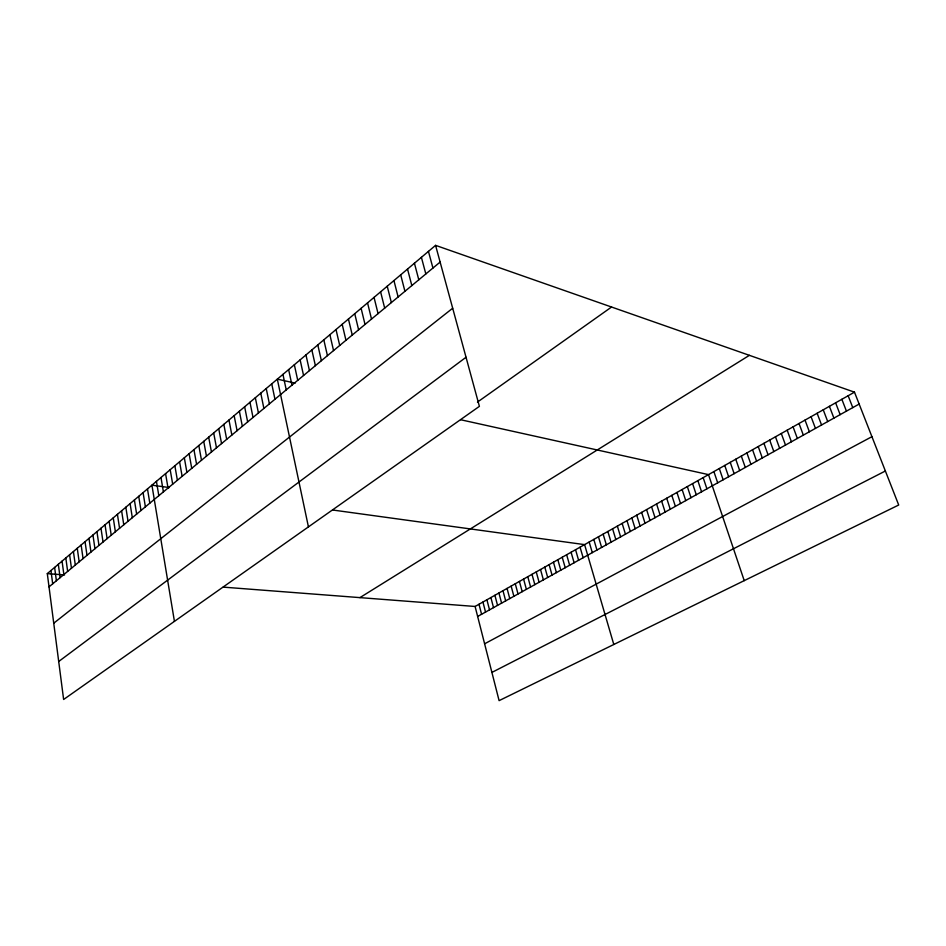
<?xml version="1.0" encoding="UTF-8"?>
<svg xmlns="http://www.w3.org/2000/svg" width="946" height="946" viewBox="0 0 946 946"><rect width="100%" height="100%" fill="white"/><g stroke="black" fill="none" stroke-linecap="round" stroke-linejoin="round"><path stroke-width="1.42" d="M435.574 245.357L479.397 406.354L63.63 699.484L47.3 573.619L435.574 245.357L854.486 392.164L898.7 505.01L499.098 700.643L475.093 606.469L223.197 587.123M49.015 586.875L440.127 262.077M53.733 623.225L452.685 308.23M58.699 661.502L466.035 357.257M477.446 402.109L611.554 307.024M359.929 597.624L749.398 355.329M475.093 606.469L854.486 392.164M477.635 616.473L859.145 404.06M484.6 643.8L871.928 436.685M491.896 672.417L885.373 471.002M47.3 573.619L64.541 574.943M169.31 487.557L151.916 485.168L174.431 621.368M332.614 510L584.593 544.624L613.8 644.486M295.176 383.095L277.32 379.145L308.431 526.898M460.655 419.74L708.507 474.62L744.23 580.643M848.148 395.735L852.772 407.62M841.857 399.295L846.445 411.143M835.614 402.819L840.154 414.644M829.406 406.331L833.911 418.12M823.245 409.807L827.715 421.573M817.131 413.26L821.554 424.99M811.053 416.689L815.452 428.396M805.022 420.095L809.374 431.778M799.027 423.489L803.343 435.136M793.079 426.847L797.36 438.471M787.178 430.182L791.412 441.782M781.301 433.505L785.511 445.069M775.472 436.792L779.646 448.333M769.689 440.067L773.828 451.573M763.942 443.307L768.046 454.79M758.231 446.536L762.299 457.994M752.555 449.74L756.587 461.163M746.914 452.921L750.923 464.32M741.321 456.09L745.294 467.454M735.763 459.224L739.701 470.576M730.241 462.346L734.143 473.662M724.754 465.444L728.621 476.737M719.303 468.53L723.146 479.788M713.887 471.581L717.695 482.827M703.162 477.635L706.91 488.834M697.852 480.639L701.565 491.802M692.578 483.619L696.268 494.758M687.34 486.587L690.994 497.691M682.125 489.52L685.755 500.611M676.958 492.44L680.552 503.509M671.814 495.349L675.385 506.382M666.705 498.235L670.241 509.244M661.632 501.108L665.144 512.082M656.583 503.946L660.072 514.908M651.569 506.784L655.034 517.71M646.591 509.598L650.02 520.501M641.648 512.389L645.042 523.268M636.729 515.168L640.099 526.023M631.833 517.935L635.192 528.767M626.985 520.678L630.308 531.475M622.149 523.398L625.448 534.183M617.36 526.106L620.623 536.867M612.594 528.802L615.834 539.539M607.852 531.486L611.069 542.188M603.146 534.135L606.339 544.825M598.463 536.784L601.632 547.438M593.804 539.409L596.95 550.052M589.181 542.023L592.302 552.641M580.064 547.178L583.138 557.738M575.558 549.721L578.609 560.257M571.088 552.251L574.116 562.764M566.642 554.758L569.646 565.247M562.231 557.253L565.211 567.718M557.833 559.736L560.789 570.178M553.469 562.208L556.402 572.626M549.118 564.656L552.038 575.05M544.801 567.092L547.699 577.474M540.521 569.516L543.382 579.874M536.252 571.928L539.102 582.263M532.007 574.328L534.833 584.64M527.785 576.705L530.6 586.993M523.599 579.07L526.378 589.346M519.425 581.435L522.192 591.676M428.443 251.376L432.937 268.049M515.274 583.777L518.03 593.993M511.159 586.106L513.879 596.299M421.396 257.336L425.83 273.95M507.056 588.412L509.764 598.593M502.988 590.718L505.672 600.876M414.431 263.225L418.794 279.791M498.932 593.012L501.593 603.134M494.9 595.282L497.549 605.393M407.525 269.066L411.829 285.574M490.891 597.553L493.516 607.639M486.906 599.799L489.52 609.863M400.69 274.837L404.935 291.297M482.945 602.034L485.535 612.086M479.007 604.258L481.573 614.285M393.926 280.56L398.112 296.961M387.233 286.224L391.36 302.578M380.599 291.829L384.679 308.124M374.037 297.375L378.069 313.623M367.545 302.862L371.518 319.062M361.112 308.301L365.026 324.443M354.738 313.682L358.605 329.776M348.435 319.015L352.255 335.061M342.192 324.301L345.952 340.288M336.007 329.527L339.72 345.467M329.882 334.707L333.548 350.588M323.816 339.827L327.434 355.661M317.809 344.912L321.38 360.698M311.861 349.937L315.385 365.676M305.972 354.927L309.437 370.607M300.13 359.858L303.56 375.491M294.348 364.742L297.73 380.327M288.625 369.59L291.959 385.128M282.949 374.391L286.236 389.882M271.75 383.851L274.955 399.247M266.228 388.522L269.397 403.859M260.765 393.146L263.887 408.435M255.337 397.722L258.424 412.976M249.969 402.263L253.02 417.47M244.647 406.768L247.651 421.916M239.373 411.226L242.342 426.327M234.147 415.649L237.079 430.702M228.967 420.024L231.853 435.042M223.824 424.364L226.685 439.334M218.739 428.668L221.553 443.591M213.69 432.937L216.48 447.813M208.688 437.17L211.443 451.987M203.733 441.356L206.453 456.138M198.814 445.519L201.498 460.253M193.942 449.634L196.591 464.32M189.117 453.713L191.731 468.365M184.328 457.769L186.906 472.361M179.574 461.778L182.129 476.335M174.868 465.763L177.387 480.272M170.197 469.713L172.68 484.175M165.574 473.627L168.021 488.041M160.986 477.505L163.398 491.885M156.433 481.348L158.822 495.692M147.481 488.916L149.811 503.166M143.083 492.641L145.388 506.843M138.719 496.331L140.989 510.497M134.391 499.985L136.638 514.116M130.099 503.615L132.31 517.699M125.83 507.222L128.029 521.258M121.608 510.793L123.772 524.794M117.422 514.328L119.563 528.294M113.26 517.852L115.377 531.77M109.133 521.341L111.226 535.211M105.041 524.794L107.111 538.629M100.986 528.223L103.019 542.023M96.953 531.64L98.963 545.393M92.956 535.01L94.943 548.739M88.983 538.369L90.958 552.05M85.057 541.691L86.997 555.337M81.143 545.002L83.059 558.601M77.265 548.278L79.168 561.841M73.421 551.53L75.302 565.046M69.602 554.758L71.458 568.239M65.818 557.951L67.651 571.408M62.058 561.132L63.867 574.541M58.333 564.289L60.106 577.663M54.62 567.423L56.382 580.749M50.954 570.533L52.692 583.824"/></g></svg>
